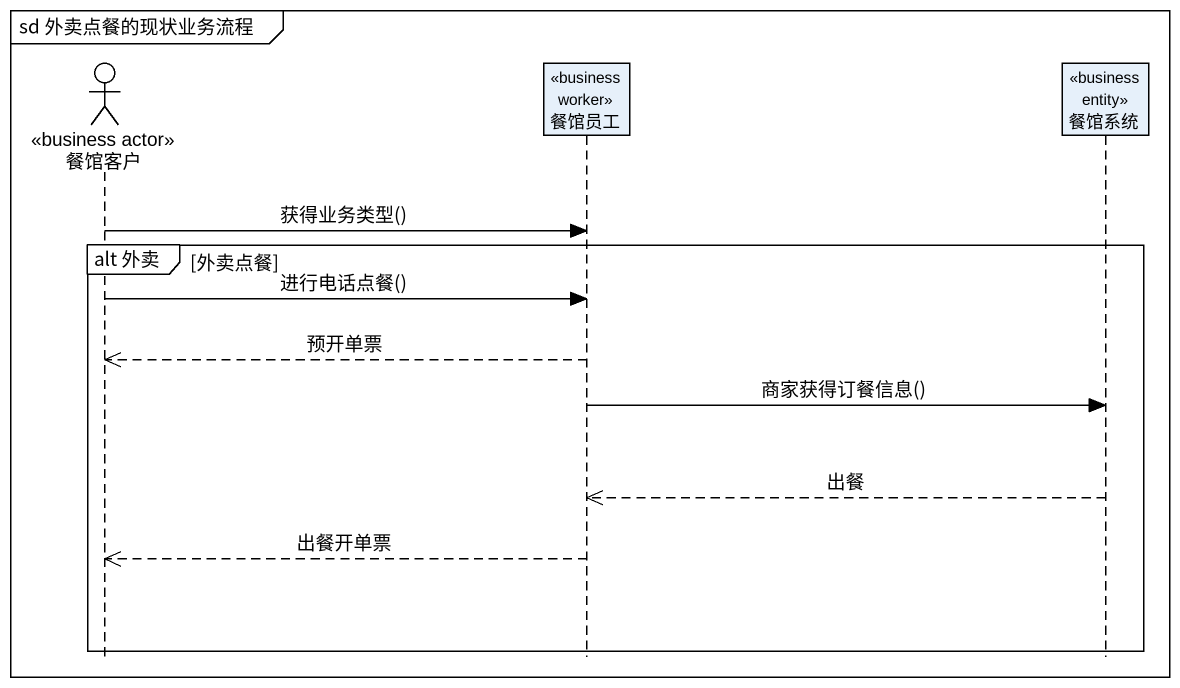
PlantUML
@startuml
mainframe sd 外卖点餐的现状业务流程
hide footbox
actor 餐馆客户 <<business actor>>
participant 餐馆员工 <<business worker>>
participant 餐馆系统 <<business entity>>

餐馆客户 -> 餐馆员工 : 获得业务类型()
group alt 外卖 [外卖点餐]
  餐馆客户 -> 餐馆员工 : 进行电话点餐()
  餐馆员工 -->> 餐馆客户 : 预开单票
  餐馆员工 -> 餐馆系统 : 商家获得订餐信息()
  餐馆系统 -->> 餐馆员工 : 出餐
  餐馆员工 -->> 餐馆客户 : 出餐开单票
end
@enduml
